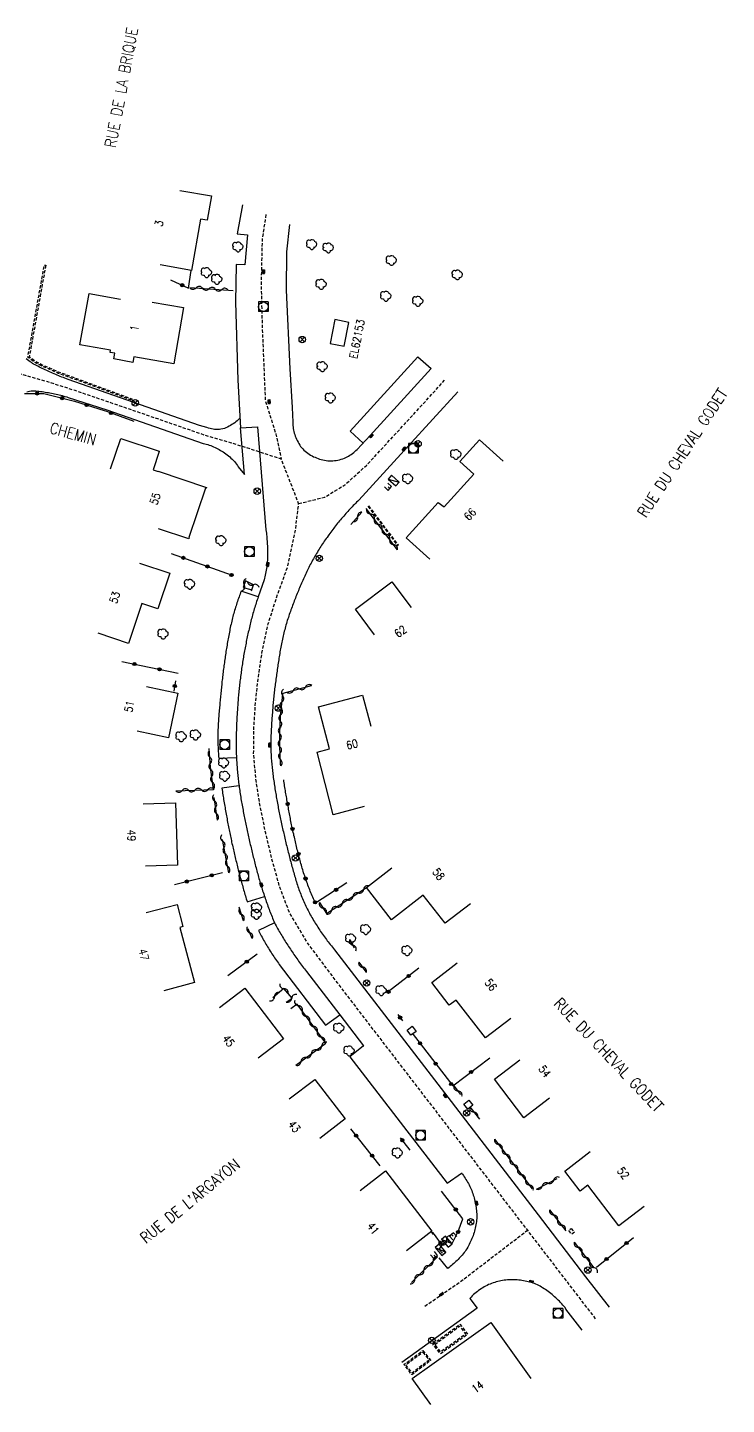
# Model space of a CAD drawing. Header units: millimetres. Extents: x 146015 to 146986, y 143000 to 144000.
# Drawn here: x 146594.1 to 146703.2, y 143766 to 143981.1 of the extents above; entities that cross this region are included whole.
import ezdxf
from ezdxf.enums import TextEntityAlignment as Align

# ---------------------------------------------------------------- set-up
doc = ezdxf.new("R2010")
doc.units = ezdxf.units.MM
doc.linetypes.add('DASHED', pattern=[0.75, 0.5, -0.25])
doc.layers.get('0').update_dxf_attribs({"linetype": 'CONTINUOUS'})
for name, color, linetype in [('W0001', 6, 'DASHED'), ('W0008', 7, 'CONTINUOUS'), ('W0100', 7, 'CONTINUOUS'), ('W0112', 1, 'DASHED'), ('W0300', 7, 'CONTINUOUS'), ('W0310', 3, 'CONTINUOUS'), ('W0322', 7, 'CONTINUOUS'), ('W0400', 7, 'CONTINUOUS'), ('W0420', 7, 'CONTINUOUS'), ('W0430', 7, 'CONTINUOUS'), ('W0469', 7, 'CONTINUOUS'), ('W0984', 7, 'CONTINUOUS'), ('W0989', 7, 'CONTINUOUS'), ('W0991', 7, 'CONTINUOUS')]:
    doc.layers.add(name, color=color, linetype=linetype)
doc.styles.get("Standard").update_dxf_attribs({"font": 'romans.shx', "width": 0.85})

# ---------------------------------------------------------------- blocks, each defined once
blk = doc.blocks.new('T300')
for p, q in [((-0.8, 0.51), (-0.86, 0.34)), ((-0.86, 0.34), (-0.86, 0.17)), ((-0.86, 0.17), (-0.74, 0.06)), ((-0.69, 0.63), (-0.8, 0.51)), ((-0.8, -0.06), (-0.74, 0.06)), ((-0.74, 0.06), (-0.69, 0.11)), ((-0.57, 0.69), (-0.69, 0.63)), ((-0.46, 0.69), (-0.57, 0.69)), ((-0.29, 0.63), (-0.46, 0.69)), ((-0.29, 0.63), (-0.17, 0.74)), ((-0.23, 0.57), (-0.29, 0.63)), ((-0.17, 0.74), (-0.06, 0.8)), ((-0.06, 0.8), (0.06, 0.8)), ((0.06, 0.8), (0.23, 0.74)), ((0.23, 0.74), (0.34, 0.63)), ((0.34, 0.63), (0.4, 0.51)), ((0.46, 0.46), (0.34, 0.46)), ((0.4, 0.51), (0.4, 0.46)), ((0.57, 0.4), (0.46, 0.46)), ((0.57, 0.4), (0.69, 0.29)), ((0.69, 0.29), (0.74, 0.17)), ((0.74, 0.06), (0.69, -0.17)), ((0.74, 0.17), (0.74, 0.06)), ((-0.8, -0.17), (-0.8, -0.06)), ((-0.8, -0.23), (-0.8, -0.17)), ((-0.74, -0.34), (-0.8, -0.23)), ((-0.69, -0.4), (-0.74, -0.34)), ((-0.51, -0.46), (-0.69, -0.4)), ((-0.4, -0.46), (-0.51, -0.46)), ((-0.4, -0.46), (-0.34, -0.46)), ((-0.34, -0.46), (-0.34, -0.4)), ((-0.34, -0.51), (-0.34, -0.46)), ((-0.29, -0.63), (-0.34, -0.51)), ((-0.17, -0.74), (-0.29, -0.63)), ((-0.06, -0.8), (-0.17, -0.74)), ((0.06, -0.8), (-0.06, -0.8)), ((0.17, -0.74), (0.06, -0.8)), ((0.23, -0.69), (0.17, -0.74)), ((0.29, -0.46), (0.23, -0.46)), ((0.29, -0.63), (0.23, -0.69)), ((0.46, -0.4), (0.29, -0.46)), ((0.34, -0.51), (0.29, -0.63)), ((0.34, -0.51), (0.34, -0.46)), ((0.57, -0.34), (0.46, -0.4)), ((0.63, -0.29), (0.57, -0.34)), ((0.69, -0.17), (0.63, -0.29))]:
    blk.add_line(p, q)
blk = doc.blocks.new('T400')
for p, q in [((-0.15, 0.3), (0.15, 0.3)), ((-0.15, -0.25), (-0.15, 0.3)), ((-0.15, 0.15), (0.15, 0.15)), ((-0.15, 0), (0.15, 0)), ((0.15, 0.3), (0.15, -0.25)), ((-0.15, -0.15), (0.15, -0.15)), ((-0.15, -0.25), (-0.15, -0.3)), ((-0.15, -0.3), (0.15, -0.3)), ((0.15, -0.3), (0.15, -0.25))]:
    blk.add_line(p, q)
blk = doc.blocks.new('T420')
for p, q in [((0.75, 0.75), (-0.75, 0.75)), ((-0.75, 0.75), (-0.75, -0.75)), ((0.75, 0.75), (0.75, -0.75)), ((0.75, -0.75), (-0.75, -0.75))]:
    blk.add_line(p, q)
blk.add_ellipse((0, 0), major_axis=(-0.53, 0.53), ratio=1, start_param=3.926991, end_param=10.210176)
blk = doc.blocks.new('T430')
at = {"flags": 128}
for points in [[(0.8, 0.8), (-0.8, 0.8)], [(-0.8, 0.8), (-0.8, 0)], [(0.8, 0.8), (-0.8, 0)], [(-0.8, 0), (0.8, 0)], [(-0.4, 2.1), (0.4, 2.1)], [(-0.4, 2.1), (-0.4, 1.3)], [(-0.4, 1.7), (0, 1.7)], [(-0.4, 1.3), (0.4, 1.3)], [(0.8, 0), (0.8, 0.8)]]:
    blk.add_lwpolyline(points, dxfattribs=at)
blk = doc.blocks.new('t112o')
at = {"color": 0, "linetype": 'Continuous'}
for p, q in [((-0.5, 0.5), (0.5, 0.5)), ((-0.5, -0.5), (-0.5, 0.5)), ((0.5, 0.5), (0.5, -0.5)), ((0.5, -0.5), (-0.5, -0.5))]:
    blk.add_line(p, q, dxfattribs=at)
blk = doc.blocks.new('t322o')
at = {"color": 0, "linetype": 'Continuous'}
for radius in [0.25, 0.15]:
    blk.add_circle((0, 0), radius, dxfattribs=at)
blk = doc.blocks.new('t310o')
at = {"color": 0, "linetype": 'Continuous'}
for centre, start, end in [((-0.5, 0.38), 216.8699, 323.1304), ((0.5, -0.37), 36.8699, 143.1303)]:
    blk.add_arc(centre, 0.625, start, end, dxfattribs=at)
blk = doc.blocks.new('T469')
at = {"color": 0, "linetype": 'Continuous', "flags": 128}
for points in [[(-0.35, 0.35), (0.35, -0.35)], [(-0.35, -0.35), (0.35, 0.35)]]:
    blk.add_lwpolyline(points, dxfattribs=at)
at = {"color": 0, "linetype": 'Continuous'}
blk.add_circle((0, 0), 0.5, dxfattribs=at)

msp = doc.modelspace()

# ---------------------------------------------------------------- linework, layer by layer
at = {"layer": 'W0001', "flags": 128}
for points in [[(146631.34, 143951.84), (146630.75, 143947.9), (146630.59, 143940.97), (146630.78, 143933.8), (146631.25, 143922.8), (146632.9, 143917.57), (146633.75, 143913.67)], [(146682.82, 143779.39), (146664.63, 143803.08), (146647.53, 143825.34), (146642.52, 143831.87), (146637.83, 143838.11), (146635.01, 143842.86), (146633.52, 143846.79), (146632.37, 143850.83), (146631.32, 143855.22), (146630.49, 143859.21), (146629.81, 143863.43), (146629.43, 143867.62), (146629.48, 143871.93), (146629.73, 143875.67), (146630.17, 143879.62), (146630.73, 143883.37), (146631.71, 143887.93), (146632.99, 143891.96), (146634.72, 143896.8), (146635.93, 143902.3), (146636.46, 143906.7), (146633.75, 143913.67), (146625.83, 143916.22), (146624.35, 143916.64), (146622.07, 143917.29), (146609.41, 143921.67), (146601.57, 143924.35), (146597.28, 143925.72), (146592.68, 143927.03), (146589.47, 143927.79)], [(146636.46, 143906.7), (146640.53, 143907.72), (146643.69, 143909.65), (146647.09, 143912.73), (146653.06, 143919.2), (146659.25, 143925.97)], [(146656.16, 143781.37), (146661.67, 143785.16), (146672.19, 143793.23)]]:
    msp.add_lwpolyline(points, dxfattribs=at)
at = {"layer": 'W0008', "flags": 128}
for points in [[(146627.67, 143953.37), (146626.84, 143948.86), (146628.45, 143948.67), (146628.06, 143944), (146626.7, 143944.07), (146626.62, 143938.15), (146626.98, 143926.01), (146627.36, 143918.56), (146630.01, 143918.69), (146631.36, 143902.6), (146631.39, 143902.35), (146631.42, 143902.1), (146631.44, 143901.85), (146631.47, 143901.6), (146631.49, 143901.36), (146631.51, 143901.11), (146631.53, 143900.86), (146631.54, 143900.61), (146631.56, 143900.36), (146631.57, 143900.11), (146631.58, 143899.86), (146631.58, 143899.61), (146631.59, 143899.36), (146631.59, 143899.11), (146631.59, 143898.86), (146631.59, 143898.61), (146631.59, 143898.36), (146631.58, 143898.1), (146631.57, 143897.85), (146631.55, 143897.59), (146631.53, 143897.33), (146631.5, 143897.07), (146631.47, 143896.82), (146631.44, 143896.56), (146631.4, 143896.31), (146631.35, 143896.05), (146631.3, 143895.8), (146631.25, 143895.55), (146631.19, 143895.29), (146631.12, 143895.05), (146631.05, 143894.8), (146630.14, 143892.15), (146630.06, 143891.91), (146629.98, 143891.68), (146629.9, 143891.44), (146629.82, 143891.21), (146629.75, 143890.97), (146629.67, 143890.74), (146629.6, 143890.5), (146629.53, 143890.26), (146629.46, 143890.02), (146629.39, 143889.79), (146629.32, 143889.55), (146629.26, 143889.31), (146629.19, 143889.07), (146629.13, 143888.83), (146629.07, 143888.59), (146629.01, 143888.35), (146628.95, 143888.1), (146628.89, 143887.86), (146628.83, 143887.61), (146628.77, 143887.37), (146628.71, 143887.12), (146628.66, 143886.88), (146628.6, 143886.64), (146628.55, 143886.39), (146628.49, 143886.15), (146628.44, 143885.9), (146628.39, 143885.66), (146628.34, 143885.41), (146628.29, 143885.16), (146628.24, 143884.92), (146628.19, 143884.67), (146628.14, 143884.43), (146628.09, 143884.18), (146628.05, 143883.93), (146628, 143883.69), (146627.96, 143883.44), (146627.91, 143883.19), (146627.87, 143882.94), (146627.83, 143882.7), (146627.79, 143882.45), (146627.75, 143882.2), (146627.71, 143881.95), (146627.67, 143881.7), (146627.63, 143881.45), (146627.6, 143881.21), (146627.56, 143880.96), (146627.52, 143880.71), (146627.49, 143880.46), (146627.46, 143880.21), (146627.42, 143879.96), (146627.39, 143879.71), (146627.36, 143879.46), (146627.33, 143879.21), (146627.3, 143878.96), (146627.27, 143878.71), (146627.24, 143878.46), (146627.22, 143878.21), (146627.19, 143877.96), (146627.16, 143877.71), (146627.14, 143877.46), (146627.11, 143877.21), (146627.09, 143876.96), (146627.07, 143876.71), (146627.04, 143876.46), (146627.02, 143876.21), (146627, 143875.96), (146626.98, 143875.71), (146626.96, 143875.45), (146626.94, 143875.2), (146626.92, 143874.95), (146626.91, 143874.7), (146626.89, 143874.46), (146626.87, 143874.21), (146626.86, 143873.97), (146626.84, 143873.72), (146626.83, 143873.47), (146626.81, 143873.23), (146626.8, 143872.98), (146626.79, 143872.74), (146626.77, 143872.49), (146626.76, 143872.25), (146626.75, 143872), (146626.74, 143871.76), (146626.73, 143871.51), (146626.73, 143871.27), (146626.72, 143871.02), (146626.71, 143870.78), (146626.71, 143870.53), (146626.7, 143870.28), (146626.7, 143870.04), (146626.7, 143869.79), (146626.69, 143869.55), (146626.69, 143869.3), (146626.69, 143869.06), (146626.7, 143868.81), (146626.7, 143868.56), (146626.7, 143868.32), (146626.71, 143868.07), (146626.71, 143867.83), (146626.72, 143867.58), (146626.73, 143867.33), (146626.74, 143867.08), (146626.76, 143866.84), (146626.77, 143866.59), (146626.79, 143866.34), (146626.8, 143866.1), (146626.82, 143865.85), (146626.84, 143865.6), (146626.86, 143865.36), (146626.88, 143865.11), (146626.91, 143864.86), (146626.93, 143864.62), (146626.96, 143864.37), (146626.98, 143864.12), (146627.01, 143863.88), (146627.04, 143863.63), (146627.06, 143863.39), (146627.09, 143863.14), (146627.12, 143862.9), (146627.15, 143862.65), (146627.18, 143862.39), (146627.22, 143862.14), (146627.25, 143861.88), (146627.29, 143861.63), (146627.33, 143861.37), (146627.37, 143861.12), (146627.41, 143860.87), (146627.45, 143860.61), (146627.5, 143860.36), (146627.54, 143860.1), (146627.59, 143859.85), (146627.63, 143859.6), (146627.68, 143859.34), (146627.73, 143859.09), (146627.77, 143858.84), (146627.82, 143858.6), (146627.87, 143858.35), (146627.92, 143858.11), (146627.96, 143857.86), (146628.01, 143857.62), (146628.06, 143857.37), (146628.11, 143857.13), (146628.16, 143856.88), (146628.21, 143856.64), (146628.26, 143856.39), (146628.32, 143856.15), (146628.37, 143855.9), (146628.42, 143855.66), (146628.47, 143855.41), (146628.53, 143855.17), (146628.58, 143854.92), (146628.63, 143854.68), (146628.69, 143854.44), (146628.74, 143854.19), (146628.8, 143853.95), (146628.85, 143853.7), (146628.91, 143853.46), (146628.97, 143853.22), (146629.02, 143852.97), (146629.08, 143852.73), (146629.14, 143852.49), (146629.2, 143852.24), (146629.26, 143852), (146629.32, 143851.76), (146629.37, 143851.51), (146629.44, 143851.27), (146629.5, 143851.03), (146629.56, 143850.79), (146629.62, 143850.55), (146629.68, 143850.31), (146629.74, 143850.07), (146629.8, 143849.83), (146629.87, 143849.58), (146629.93, 143849.34), (146630, 143849.1), (146630.06, 143848.86), (146630.13, 143848.62), (146630.19, 143848.38), (146630.26, 143848.15), (146630.33, 143847.91), (146630.4, 143847.67), (146630.47, 143847.43), (146630.54, 143847.19), (146630.62, 143846.95), (146630.69, 143846.72), (146630.77, 143846.48), (146630.84, 143846.24), (146630.92, 143846), (146631, 143845.76), (146631.08, 143845.52), (146631.16, 143845.28), (146631.24, 143845.04), (146631.33, 143844.8), (146631.41, 143844.56), (146631.49, 143844.32), (146631.58, 143844.08), (146631.67, 143843.84), (146631.75, 143843.6), (146631.84, 143843.36), (146631.93, 143843.13), (146632.02, 143842.89), (146632.12, 143842.65), (146632.21, 143842.42), (146632.31, 143842.18), (146632.4, 143841.95), (146632.5, 143841.71), (146632.6, 143841.48), (146632.71, 143841.25), (146632.81, 143841.01), (146632.93, 143840.78), (146633.05, 143840.55), (146633.17, 143840.33), (146633.3, 143840.1), (146633.43, 143839.88), (146633.56, 143839.67), (146633.68, 143839.45), (146633.81, 143839.23), (146633.95, 143839.02), (146634.08, 143838.81), (146634.21, 143838.59), (146634.35, 143838.38), (146634.48, 143838.17), (146634.62, 143837.96), (146634.75, 143837.75), (146634.89, 143837.54), (146635.03, 143837.33), (146635.17, 143837.12), (146635.31, 143836.91), (146635.45, 143836.7), (146635.59, 143836.49), (146635.73, 143836.28), (146635.88, 143836.08), (146636.02, 143835.87), (146636.17, 143835.66), (146636.31, 143835.46), (146636.46, 143835.25), (146636.61, 143835.05), (146636.75, 143834.84), (146636.9, 143834.64), (146637.05, 143834.43), (146637.2, 143834.23), (146637.36, 143834.03), (146637.51, 143833.83), (146637.66, 143833.63), (146642.88, 143826.88), (146646.6, 143822.01), (146646.61, 143822.01), (146646.6, 143822.01)], [(146635.01, 143950.31), (146634.55, 143946.05), (146634.5, 143940.03), (146635.09, 143927.74), (146635.42, 143921.71), (146635.55, 143919.41), (146635.55, 143919.16), (146635.57, 143918.92), (146635.59, 143918.67), (146635.62, 143918.43), (146635.66, 143918.19), (146635.71, 143917.95), (146635.78, 143917.71), (146635.85, 143917.48), (146635.93, 143917.24), (146636.02, 143917.01), (146636.13, 143916.77), (146636.24, 143916.54), (146636.36, 143916.3), (146636.49, 143916.08), (146636.62, 143915.86), (146636.77, 143915.65), (146636.93, 143915.44), (146637.1, 143915.25), (146637.29, 143915.06), (146637.48, 143914.89), (146637.69, 143914.72), (146637.9, 143914.57), (146638.11, 143914.42), (146638.33, 143914.29), (146638.56, 143914.16), (146638.78, 143914.04), (146639.01, 143913.94), (146639.25, 143913.84), (146639.49, 143913.75), (146639.73, 143913.67), (146639.98, 143913.6), (146640.23, 143913.54), (146640.48, 143913.49), (146640.74, 143913.45), (146641.01, 143913.41), (146641.28, 143913.4), (146641.54, 143913.39), (146641.8, 143913.41), (146642.06, 143913.43), (146642.32, 143913.46), (146642.58, 143913.51), (146642.83, 143913.57), (146643.09, 143913.64), (146643.34, 143913.72), (146643.59, 143913.82), (146643.82, 143913.91), (146644.04, 143914.01), (146644.25, 143914.12), (146644.46, 143914.25), (146644.67, 143914.38), (146644.86, 143914.52), (146645.05, 143914.67), (146645.23, 143914.83), (146645.41, 143915), (146645.58, 143915.18), (146647.64, 143917.34), (146657.17, 143927.79)], [(146627.24, 143920.01), (146627.06, 143919.83), (146626.87, 143919.66), (146626.67, 143919.49), (146626.47, 143919.34), (146626.26, 143919.19), (146626.05, 143919.05), (146625.83, 143918.92), (146625.59, 143918.79), (146625.35, 143918.66), (146625.11, 143918.54), (146624.86, 143918.44), (146624.6, 143918.37), (146624.33, 143918.32), (146624.08, 143918.3), (146623.83, 143918.29), (146623.58, 143918.29), (146623.34, 143918.3), (146623.1, 143918.33), (146622.85, 143918.38), (146622.62, 143918.43), (146622.38, 143918.5), (146622.14, 143918.58), (146620.96, 143918.93), (146600.47, 143926.11), (146600.23, 143926.2), (146599.98, 143926.29), (146599.74, 143926.38), (146599.5, 143926.47), (146599.25, 143926.57), (146599.01, 143926.66), (146598.77, 143926.76), (146598.53, 143926.86), (146598.29, 143926.96), (146598.05, 143927.07), (146597.82, 143927.17), (146597.58, 143927.27), (146597.35, 143927.38), (146597.12, 143927.48), (146596.89, 143927.59), (146596.67, 143927.7), (146596.44, 143927.81), (146596.21, 143927.92), (146595.98, 143928.03), (146595.76, 143928.15), (146595.53, 143928.26), (146595.31, 143928.38), (146595.09, 143928.51), (146594.91, 143928.61), (146594.73, 143928.73), (146594.54, 143928.87), (146594.34, 143929.01), (146594.14, 143929.15), (146593.94, 143929.3)], [(146646.54, 143916.15), (146644.48, 143918.04), (146655.07, 143929.64), (146657.17, 143927.79)], [(146594, 143924.18), (146594.23, 143924.24), (146594.45, 143924.28), (146594.68, 143924.3), (146594.93, 143924.31), (146595.18, 143924.31), (146595.43, 143924.3), (146595.68, 143924.28), (146595.92, 143924.26), (146596.17, 143924.23), (146596.42, 143924.2), (146596.66, 143924.16), (146596.91, 143924.12), (146597.15, 143924.08), (146597.4, 143924.04), (146597.64, 143923.99), (146597.88, 143923.95), (146598.12, 143923.91), (146598.36, 143923.86), (146598.6, 143923.81), (146598.84, 143923.75), (146599.08, 143923.7), (146599.32, 143923.64), (146599.56, 143923.58), (146599.79, 143923.51), (146600.03, 143923.45), (146600.26, 143923.38), (146600.5, 143923.3), (146606.49, 143921.37), (146621.57, 143916.11), (146621.81, 143916.05), (146622.04, 143915.99), (146622.28, 143915.92), (146622.51, 143915.84), (146622.74, 143915.76), (146622.96, 143915.67), (146623.19, 143915.57), (146623.41, 143915.48), (146623.63, 143915.37), (146623.84, 143915.26), (146624.06, 143915.15), (146624.27, 143915.02), (146624.48, 143914.9), (146624.69, 143914.77), (146624.89, 143914.63), (146625.1, 143914.48), (146625.31, 143914.32), (146625.51, 143914.16), (146625.7, 143914), (146625.89, 143913.83), (146626.07, 143913.65), (146626.24, 143913.47), (146626.42, 143913.28), (146626.58, 143913.08), (146626.74, 143912.88), (146626.89, 143912.68), (146627.04, 143912.47), (146628.01, 143911.25), (146627.37, 143918.56)], [(146661.33, 143924.15), (146653.5, 143915.61), (146645.86, 143907.27), (146645.69, 143907.1), (146645.51, 143906.93), (146645.34, 143906.75), (146645.16, 143906.58), (146644.99, 143906.4), (146644.82, 143906.22), (146644.65, 143906.05), (146644.48, 143905.87), (146644.31, 143905.69), (146644.15, 143905.5), (146643.98, 143905.32), (146643.82, 143905.14), (146643.65, 143904.95), (146643.49, 143904.77), (146643.33, 143904.58), (146643.17, 143904.39), (146643.01, 143904.2), (146642.85, 143904.01), (146642.7, 143903.82), (146642.54, 143903.63), (146642.39, 143903.44), (146642.23, 143903.24), (146642.08, 143903.05), (146641.93, 143902.85), (146641.78, 143902.65), (146641.63, 143902.45), (146641.48, 143902.25), (146641.33, 143902.05), (146641.18, 143901.85), (146641.04, 143901.65), (146640.89, 143901.44), (146640.75, 143901.24), (146640.61, 143901.03), (146640.46, 143900.83), (146640.33, 143900.62), (146640.19, 143900.41), (146640.05, 143900.2), (146639.91, 143900), (146639.78, 143899.78), (146639.65, 143899.57), (146639.51, 143899.36), (146639.38, 143899.15), (146639.26, 143898.93), (146639.13, 143898.72), (146639, 143898.5), (146638.88, 143898.29), (146638.76, 143898.07), (146638.63, 143897.85), (146638.52, 143897.63), (146638.4, 143897.41), (146638.28, 143897.19), (146638.17, 143896.97), (146638.06, 143896.75), (146637.94, 143896.52), (146637.83, 143896.3), (146637.73, 143896.08), (146637.62, 143895.85), (146637.51, 143895.63), (146637.41, 143895.4), (146637.3, 143895.17), (146637.2, 143894.95), (146637.1, 143894.72), (146637, 143894.49), (146636.9, 143894.26), (146636.8, 143894.03), (146636.71, 143893.8), (146636.61, 143893.57), (146636.51, 143893.34), (146636.42, 143893.11), (146636.32, 143892.88), (146636.23, 143892.65), (146636.14, 143892.42), (146636.04, 143892.19), (146635.95, 143891.96), (146635.86, 143891.73), (146635.77, 143891.5), (146635.68, 143891.26), (146635.59, 143891.03), (146635.51, 143890.8), (146635.42, 143890.57), (146635.33, 143890.33), (146635.25, 143890.1), (146635.17, 143889.87), (146635.08, 143889.63), (146635, 143889.4), (146634.92, 143889.16), (146634.85, 143888.93), (146634.77, 143888.69), (146634.69, 143888.45), (146634.62, 143888.22), (146634.55, 143887.98), (146634.48, 143887.74), (146634.41, 143887.5), (146634.34, 143887.26), (146634.28, 143887.02), (146634.21, 143886.78), (146634.15, 143886.53), (146634.09, 143886.29), (146634.03, 143886.04), (146633.98, 143885.79), (146633.92, 143885.54), (146633.87, 143885.3), (146633.82, 143885.05), (146633.77, 143884.8), (146633.72, 143884.55), (146633.67, 143884.3), (146633.63, 143884.05), (146633.58, 143883.8), (146633.54, 143883.55), (146633.5, 143883.3), (146633.46, 143883.05), (146633.42, 143882.8), (146633.38, 143882.55), (146633.34, 143882.3), (146633.3, 143882.05), (146633.26, 143881.8), (146633.23, 143881.55), (146633.19, 143881.3), (146633.15, 143881.04), (146633.12, 143880.79), (146633.08, 143880.54), (146633.05, 143880.29), (146633.01, 143880.04), (146632.98, 143879.79), (146632.94, 143879.54), (146632.91, 143879.29), (146632.87, 143879.04), (146632.84, 143878.79), (146632.81, 143878.53), (146632.78, 143878.28), (146632.74, 143878.03), (146632.71, 143877.78), (146632.69, 143877.53), (146632.66, 143877.28), (146632.63, 143877.03), (146632.6, 143876.78), (146632.57, 143876.53), (146632.55, 143876.27), (146632.52, 143876.02), (146632.5, 143875.77), (146632.47, 143875.52), (146632.45, 143875.27), (146632.43, 143875.02), (146632.41, 143874.76), (146632.39, 143874.51), (146632.37, 143874.26), (146632.35, 143874.01), (146632.33, 143873.76), (146632.31, 143873.5), (146632.29, 143873.26), (146632.27, 143873.01), (146632.26, 143872.77), (146632.24, 143872.52), (146632.23, 143872.27), (146632.21, 143872.03), (146632.2, 143871.78), (146632.18, 143871.53), (146632.17, 143871.29), (146632.16, 143871.04), (146632.15, 143870.79), (146632.14, 143870.55), (146632.13, 143870.3), (146632.12, 143870.05), (146632.12, 143869.81), (146632.11, 143869.56), (146632.11, 143869.31), (146632.11, 143869.07), (146632.11, 143868.82), (146632.11, 143868.57), (146632.12, 143868.33), (146632.12, 143868.08), (146632.13, 143867.84), (146632.15, 143867.59), (146632.16, 143867.35), (146632.18, 143867.1), (146632.19, 143866.86), (146632.21, 143866.62), (146632.24, 143866.37), (146632.26, 143866.13), (146632.28, 143865.88), (146632.31, 143865.64), (146632.33, 143865.4), (146632.36, 143865.15), (146632.39, 143864.91), (146632.42, 143864.67), (146632.44, 143864.43), (146632.47, 143864.18), (146632.5, 143863.93), (146632.54, 143863.68), (146632.57, 143863.42), (146632.61, 143863.17), (146632.65, 143862.92), (146632.68, 143862.67), (146632.72, 143862.42), (146632.76, 143862.17), (146632.81, 143861.91), (146632.85, 143861.66), (146632.89, 143861.41), (146632.93, 143861.16), (146632.97, 143860.91), (146633.02, 143860.66), (146633.06, 143860.42), (146633.1, 143860.17), (146633.15, 143859.92), (146633.19, 143859.67), (146633.24, 143859.42), (146633.28, 143859.17), (146633.33, 143858.93), (146633.38, 143858.68), (146633.43, 143858.43), (146633.48, 143858.18), (146633.53, 143857.93), (146633.58, 143857.69), (146633.64, 143857.44), (146633.69, 143857.19), (146633.74, 143856.94), (146633.8, 143856.69), (146633.85, 143856.45), (146633.9, 143856.2), (146633.96, 143855.95), (146634.01, 143855.7), (146634.07, 143855.46), (146634.12, 143855.21), (146634.18, 143854.96), (146634.24, 143854.71), (146634.29, 143854.47), (146634.35, 143854.22), (146634.41, 143853.97), (146634.47, 143853.73), (146634.53, 143853.48), (146634.59, 143853.23), (146634.65, 143852.99), (146634.71, 143852.74), (146634.77, 143852.49), (146634.83, 143852.25), (146634.9, 143852), (146634.96, 143851.76), (146635.03, 143851.51), (146635.09, 143851.27), (146635.15, 143851.02), (146635.22, 143850.78), (146635.28, 143850.53), (146635.35, 143850.29), (146635.41, 143850.05), (146635.48, 143849.8), (146635.54, 143849.56), (146635.61, 143849.32), (146635.68, 143849.07), (146635.75, 143848.83), (146635.82, 143848.59), (146635.89, 143848.34), (146635.96, 143848.1), (146636.03, 143847.86), (146636.11, 143847.62), (146636.18, 143847.38), (146636.26, 143847.14), (146636.34, 143846.9), (146636.43, 143846.66), (146636.51, 143846.42), (146636.6, 143846.19), (146636.69, 143845.95), (146636.78, 143845.71), (146636.87, 143845.48), (146636.97, 143845.24), (146637.07, 143845.01), (146637.17, 143844.77), (146637.27, 143844.54), (146637.37, 143844.31), (146637.48, 143844.08), (146637.59, 143843.85), (146637.7, 143843.62), (146637.81, 143843.4), (146637.92, 143843.17), (146638.04, 143842.95), (146638.16, 143842.72), (146638.28, 143842.5), (146638.4, 143842.28), (146638.53, 143842.06), (146638.66, 143841.84), (146638.79, 143841.62), (146638.92, 143841.4), (146639.06, 143841.18), (146639.19, 143840.96), (146639.33, 143840.75), (146639.47, 143840.53), (146639.61, 143840.32), (146639.75, 143840.11), (146639.89, 143839.89), (146640.03, 143839.68), (146640.18, 143839.47), (146640.33, 143839.27), (146640.48, 143839.06), (146640.63, 143838.85), (146640.78, 143838.65), (146640.93, 143838.44), (146641.08, 143838.24), (146641.24, 143838.04), (146641.4, 143837.83), (146641.56, 143837.63), (146641.72, 143837.43), (146641.88, 143837.24), (146642.04, 143837.04), (146659.73, 143813.99), (146673.87, 143795.62), (146681.26, 143785.93), (146684.92, 143781.18)], [(146630.14, 143892.15), (146627.49, 143893.04), (146627.4, 143892.82), (146627.32, 143892.59), (146627.23, 143892.36), (146627.15, 143892.13), (146627.06, 143891.9), (146626.98, 143891.67), (146626.9, 143891.44), (146626.83, 143891.2), (146626.75, 143890.97), (146626.68, 143890.74), (146626.6, 143890.51), (146626.53, 143890.27), (146626.46, 143890.04), (146626.4, 143889.8), (146626.33, 143889.57), (146626.26, 143889.33), (146626.2, 143889.1), (146626.14, 143888.86), (146626.08, 143888.61), (146626.02, 143888.36), (146625.96, 143888.11), (146625.9, 143887.86), (146625.84, 143887.62), (146625.79, 143887.37), (146625.74, 143887.12), (146625.69, 143886.87), (146625.64, 143886.62), (146625.59, 143886.37), (146625.54, 143886.11), (146625.49, 143885.86), (146625.45, 143885.61), (146625.4, 143885.36), (146625.36, 143885.11), (146625.32, 143884.86), (146625.28, 143884.61), (146625.23, 143884.35), (146625.19, 143884.1), (146625.15, 143883.85), (146625.11, 143883.6), (146625.08, 143883.35), (146625.04, 143883.09), (146625, 143882.85), (146624.96, 143882.6), (146624.93, 143882.36), (146624.89, 143882.11), (146624.86, 143881.86), (146624.82, 143881.62), (146624.79, 143881.37), (146624.76, 143881.12), (146624.73, 143880.88), (146624.69, 143880.63), (146624.66, 143880.38), (146624.63, 143880.14), (146624.6, 143879.89), (146624.57, 143879.64), (146624.55, 143879.4), (146624.52, 143879.15), (146624.49, 143878.9), (146624.46, 143878.66), (146624.44, 143878.41), (146624.41, 143878.16), (146624.39, 143877.91), (146624.36, 143877.67), (146624.34, 143877.42), (146624.31, 143877.17), (146624.29, 143876.92), (146624.26, 143876.68), (146624.24, 143876.43), (146624.22, 143876.18), (146624.19, 143875.93), (146624.17, 143875.69), (146624.15, 143875.44), (146624.13, 143875.19), (146624.1, 143874.94), (146624.08, 143874.69), (146624.06, 143874.44), (146624.04, 143874.19), (146624.02, 143873.94), (146624, 143873.69), (146623.98, 143873.44), (146623.96, 143873.19), (146623.94, 143872.94), (146623.93, 143872.69), (146623.91, 143872.44), (146623.9, 143872.19), (146623.88, 143871.94), (146623.87, 143871.69), (146623.86, 143871.44), (146623.85, 143871.19), (146623.84, 143870.94), (146623.84, 143870.69), (146623.84, 143870.44), (146623.83, 143870.19), (146623.83, 143869.95), (146623.84, 143869.7), (146623.84, 143869.45), (146623.85, 143869.2), (146623.86, 143868.95), (146623.87, 143868.71), (146623.88, 143868.46), (146623.89, 143868.21), (146623.91, 143867.96), (146623.93, 143867.72), (146623.95, 143867.47), (146623.97, 143867.22), (146623.99, 143866.97), (146626.71, 143867.08)], [(146627.14, 143862.63), (146624.48, 143862.24), (146624.51, 143861.99), (146624.55, 143861.73), (146624.59, 143861.48), (146624.63, 143861.23), (146624.67, 143860.98), (146624.71, 143860.73), (146624.75, 143860.48), (146624.79, 143860.23), (146624.83, 143859.97), (146624.88, 143859.72), (146624.92, 143859.47), (146624.96, 143859.22), (146625.01, 143858.97), (146625.05, 143858.72), (146625.09, 143858.47), (146625.14, 143858.22), (146625.18, 143857.97), (146625.23, 143857.72), (146625.28, 143857.47), (146625.32, 143857.22), (146625.37, 143856.97), (146625.42, 143856.72), (146625.46, 143856.47), (146625.51, 143856.23), (146625.56, 143855.99), (146625.6, 143855.75), (146625.65, 143855.51), (146625.7, 143855.27), (146625.75, 143855.03), (146625.8, 143854.79), (146625.85, 143854.55), (146625.9, 143854.32), (146625.95, 143854.08), (146626, 143853.84), (146626.05, 143853.6), (146626.11, 143853.36), (146626.16, 143853.12), (146626.21, 143852.89), (146626.27, 143852.65), (146626.32, 143852.41), (146626.38, 143852.17), (146626.43, 143851.93), (146626.49, 143851.68), (146626.55, 143851.44), (146626.61, 143851.2), (146626.67, 143850.95), (146626.73, 143850.71), (146626.79, 143850.47), (146626.85, 143850.23), (146626.91, 143849.98), (146626.97, 143849.74), (146627.03, 143849.5), (146627.09, 143849.26), (146627.15, 143849.02), (146627.22, 143848.77), (146627.28, 143848.53), (146627.34, 143848.29), (146627.41, 143848.05), (146627.47, 143847.81), (146627.54, 143847.57), (146627.6, 143847.33), (146627.67, 143847.09), (146627.73, 143846.86), (146627.8, 143846.62), (146627.87, 143846.38), (146627.94, 143846.14), (146628, 143845.91), (146628.07, 143845.67), (146628.14, 143845.43), (146628.21, 143845.2), (146628.28, 143844.96), (146628.35, 143844.72), (146628.43, 143844.49), (146631.12, 143845.33)], [(146632.71, 143841.25), (146630.17, 143840.05), (146630.28, 143839.83), (146630.4, 143839.62), (146630.51, 143839.4), (146630.63, 143839.18), (146630.75, 143838.97), (146630.87, 143838.75), (146630.99, 143838.54), (146631.11, 143838.32), (146631.24, 143838.11), (146631.36, 143837.9), (146631.49, 143837.68), (146631.62, 143837.47), (146631.75, 143837.26), (146631.88, 143837.05), (146632.01, 143836.83), (146632.15, 143836.62), (146632.29, 143836.41), (146632.43, 143836.19), (146632.57, 143835.98), (146632.71, 143835.77), (146632.86, 143835.57), (146633, 143835.36), (146633.15, 143835.15), (146633.29, 143834.95), (146633.44, 143834.74), (146640.63, 143825.24), (146642.88, 143826.88)], [(146646.6, 143822.01), (146644.43, 143820.28), (146659.66, 143800.59), (146661.87, 143802.16)], [(146661.87, 143802.17), (146661.87, 143802.17), (146661.87, 143802.17), (146661.87, 143802.16), (146661.87, 143802.16), (146662.02, 143801.97), (146662.17, 143801.77), (146662.31, 143801.56), (146662.45, 143801.36), (146662.58, 143801.15), (146662.71, 143800.94), (146662.84, 143800.73), (146662.96, 143800.51), (146663.07, 143800.29), (146663.18, 143800.07), (146663.29, 143799.85), (146663.38, 143799.63), (146663.47, 143799.41), (146663.56, 143799.18), (146663.64, 143798.95), (146663.71, 143798.72), (146663.78, 143798.49), (146663.84, 143798.26), (146663.9, 143798.01), (146663.96, 143797.77), (146664.01, 143797.52), (146664.06, 143797.28), (146664.11, 143797.03), (146664.15, 143796.79), (146664.19, 143796.54), (146664.22, 143796.29), (146664.24, 143796.04), (146664.26, 143795.79), (146664.27, 143795.54), (146664.27, 143795.29), (146664.26, 143795.04), (146664.24, 143794.79), (146664.22, 143794.54), (146664.18, 143794.3), (146664.14, 143794.05), (146664.09, 143793.81), (146664.03, 143793.57), (146663.97, 143793.33), (146663.91, 143793.09), (146663.84, 143792.85), (146663.77, 143792.61), (146663.69, 143792.37), (146663.6, 143792.14), (146663.51, 143791.91), (146663.41, 143791.68), (146663.31, 143791.46), (146663.2, 143791.23), (146663.09, 143791.01), (146662.97, 143790.78), (146662.85, 143790.56), (146662.72, 143790.33), (146662.58, 143790.12), (146662.44, 143789.9), (146662.3, 143789.72), (146662.15, 143789.53), (146662, 143789.35), (146661.84, 143789.18), (146661.68, 143789.01), (146661.52, 143788.84), (146661.35, 143788.67), (146661.18, 143788.5), (146661.01, 143788.34), (146660.83, 143788.17), (146660.66, 143788.01), (146660.48, 143787.85), (146660.3, 143787.7), (146660.12, 143787.54), (146659.93, 143787.39), (146659.74, 143787.24), (146658.39, 143788.92)], [(146680.72, 143777.61), (146678.19, 143780.91), (146678.04, 143781.13), (146677.88, 143781.34), (146677.71, 143781.54), (146677.54, 143781.74), (146677.36, 143781.93), (146677.18, 143782.12), (146676.99, 143782.3), (146676.8, 143782.48), (146676.61, 143782.65), (146676.42, 143782.83), (146676.22, 143783), (146676.02, 143783.16), (146675.81, 143783.32), (146675.61, 143783.48), (146675.4, 143783.64), (146675.19, 143783.79), (146674.97, 143783.94), (146674.76, 143784.08), (146674.55, 143784.22), (146674.35, 143784.34), (146674.14, 143784.47), (146673.93, 143784.59), (146673.72, 143784.7), (146673.5, 143784.8), (146673.28, 143784.89), (146673.05, 143784.97), (146672.81, 143785.04), (146672.56, 143785.11), (146672.31, 143785.17), (146672.07, 143785.23), (146671.82, 143785.28), (146671.57, 143785.32), (146671.32, 143785.36), (146671.07, 143785.4), (146670.82, 143785.43), (146670.57, 143785.45), (146670.32, 143785.47), (146670.07, 143785.48), (146669.82, 143785.48), (146669.56, 143785.48), (146669.31, 143785.47), (146669.05, 143785.46), (146668.8, 143785.44), (146668.54, 143785.41), (146668.29, 143785.37), (146668.04, 143785.33), (146667.79, 143785.28), (146667.55, 143785.22), (146667.3, 143785.15), (146667.06, 143785.07), (146666.82, 143784.99), (146666.58, 143784.91), (146666.34, 143784.82), (146666.1, 143784.72), (146665.87, 143784.61), (146665.64, 143784.5), (146665.41, 143784.38), (146665.2, 143784.25), (146664.98, 143784.11), (146664.77, 143783.97), (146664.56, 143783.83), (146664.36, 143783.67), (146664.15, 143783.52), (146663.94, 143783.34), (146663.74, 143783.16), (146663.55, 143782.97), (146663.37, 143782.77), (146663.19, 143782.56), (146664.34, 143781.04), (146652.55, 143772.58)]]:
    msp.add_lwpolyline(points, dxfattribs=at)
at = {"layer": 'W0100', "flags": 128}
for points in [[(146617.91, 143955.63), (146622.84, 143954.76), (146622.17, 143950.99), (146621.16, 143951.16), (146619.74, 143943.11), (146614.82, 143943.98)], [(146613.57, 143938.19), (146618.5, 143937.34), (146616.98, 143928.54), (146610.72, 143929.65), (146610.56, 143928.76), (146607.59, 143929.3), (146607.76, 143930.18), (146607.01, 143930.32), (146607.06, 143930.68), (146602.31, 143931.51), (146603.74, 143939.54), (146608.66, 143938.66)], [(146607.11, 143912.16), (146608.71, 143916.9), (146614.67, 143914.88), (146614.69, 143914.87), (146613.74, 143911.98), (146614.53, 143911.71), (146614.55, 143911.78), (146622.05, 143909.24), (146622.01, 143909.09), (146621.91, 143909.11), (146619.29, 143901.41), (146619.38, 143901.36), (146619.33, 143901.21), (146614.58, 143902.77)], [(146656.92, 143898.01), (146653.22, 143901.38), (146658.26, 143906.9), (146659.19, 143906.2), (146663.82, 143911.3), (146661.63, 143913.31), (146664.68, 143916.69), (146668.39, 143913.35)], [(146611.59, 143897.42), (146616.34, 143895.85), (146614.5, 143890.29), (146611.96, 143891.13), (146609.89, 143884.88), (146605.15, 143886.46)], [(146648.32, 143886.23), (146645.33, 143890.24), (146651.02, 143894.48), (146654, 143890.47)], [(146612.69, 143878.13), (146617.59, 143877.12), (146616.16, 143870.14), (146611.26, 143871.15)], [(146646.7, 143859.38), (146641.86, 143858.12), (146639.33, 143867.87), (146641.29, 143868.39), (146639.55, 143874.96), (146646.45, 143876.79), (146647.73, 143871.95)], [(146612.21, 143859.83), (146617.21, 143860), (146617.53, 143850.22), (146612.53, 143850.06)], [(146663.28, 143844.22), (146659.32, 143841.17), (146655.92, 143845.57), (146650.93, 143841.72), (146647.03, 143846.75), (146650.99, 143849.81)], [(146612.64, 143842.85), (146617.48, 143844.11), (146618.38, 143840.64), (146617.91, 143840.5), (146620.22, 143831.91), (146615.39, 143830.61)], [(146669.56, 143826.31), (146665.61, 143823.25), (146661.03, 143829.17), (146659.97, 143828.38), (146657.23, 143831.92), (146661.18, 143834.99)], [(146624.08, 143827.99), (146628.05, 143831.03), (146634.09, 143823.11), (146630.12, 143820.08)], [(146675.6, 143813.83), (146671.63, 143810.78), (146667.01, 143816.79), (146670.97, 143819.83)], [(146634.99, 143813.74), (146638.96, 143816.78), (146643.71, 143810.61), (146639.75, 143807.56)], [(146690.41, 143796.93), (146686.44, 143793.89), (146681.59, 143800.25), (146680.39, 143799.34), (146677.99, 143802.47), (146681.97, 143805.51)], [(146646.05, 143799.44), (146650.01, 143802.49), (146657.27, 143793.06), (146653.31, 143790.01)], [(146657.09, 143766.01), (146654.19, 143770.08), (146666.44, 143778.81), (146672.72, 143770.04), (146672.72, 143770.04)]]:
    msp.add_lwpolyline(points, dxfattribs=at)
msp.add_lwpolyline([(146641.37, 143931.72), (146643.58, 143931.29), (146644.3, 143935.01), (146642.11, 143935.45)], close=True, dxfattribs=at)
at = {"layer": 'W0112', "flags": 128}
for points in [[(146596.97, 143943.93), (146594.41, 143929.67), (146595.37, 143928.95), (146596.42, 143928.4), (146598.91, 143927.3), (146610.52, 143923.04), (146610.45, 143922.84), (146598.83, 143927.1), (146596.33, 143928.21), (146595.26, 143928.77), (146594.18, 143929.57), (146596.76, 143943.97)], [(146647.28, 143906.29), (146651.9, 143900.15), (146652.03, 143900.24), (146647.4, 143906.38)], [(146657.13, 143792.95), (146657.5, 143792.47), (146657.65, 143792.58), (146657.27, 143793.06)], [(146679.02, 143793.51), (146679.5, 143792.92), (146679.11, 143792.6), (146678.63, 143793.2)], [(146657.4, 143775.43), (146661.64, 143778.55), (146662.84, 143776.96), (146658.6, 143773.9)], [(146657.71, 143775.38), (146661.59, 143778.25), (146662.53, 143777), (146658.64, 143774.21)], [(146655.85, 143774.43), (146657.08, 143772.9), (146654.15, 143770.65), (146652.9, 143772.26)], [(146655.82, 143774.17), (146656.81, 143772.93), (146654.19, 143770.92), (146653.17, 143772.22)]]:
    msp.add_lwpolyline(points, close=True, dxfattribs=at)
at = {"layer": 'W0310', "flags": 128}
for points in [[(146619.45, 143940.47), (146626.26, 143940)], [(146651.89, 143899.49), (146647.01, 143905.96)], [(146646.33, 143905.38), (146644.61, 143903.46)], [(146629.12, 143893.09), (146629.39, 143894.04), (146628.17, 143894.65), (146627.79, 143893.59), (146628.97, 143893.27)], [(146633.67, 143865.74), (146633.65, 143866), (146633.64, 143866.25), (146633.62, 143866.5), (146633.61, 143866.76), (146633.59, 143867.01), (146633.58, 143867.26), (146633.57, 143867.51), (146633.56, 143867.77), (146633.55, 143868.02), (146633.54, 143868.27), (146633.54, 143868.53), (146633.53, 143868.78), (146633.53, 143869.03), (146633.52, 143869.29), (146633.52, 143869.54), (146633.52, 143869.79), (146633.52, 143870.05), (146633.52, 143870.3), (146633.53, 143870.55), (146633.53, 143870.81), (146633.53, 143871.06), (146633.54, 143871.31), (146633.55, 143871.57), (146633.56, 143871.82), (146633.57, 143872.07), (146633.58, 143872.32), (146633.59, 143872.57), (146633.6, 143872.82), (146633.62, 143873.08), (146633.63, 143873.33), (146633.65, 143873.58), (146633.67, 143873.83), (146633.69, 143874.08), (146633.71, 143874.33), (146633.73, 143874.58), (146633.75, 143874.83), (146633.78, 143875.08), (146633.81, 143875.33), (146633.83, 143875.58), (146633.86, 143875.83), (146633.89, 143876.08), (146633.92, 143876.33), (146633.96, 143876.58), (146633.99, 143876.83), (146634.03, 143877.08), (146638.46, 143878.3)], [(146617.27, 143861.85), (146623.18, 143862.06), (146622.72, 143865.52), (146622.49, 143868.46)], [(146623.78, 143857.29), (146623.26, 143860.81)], [(146625.56, 143849.06), (146624.56, 143854.27)], [(146639.7, 143844.41), (146640.81, 143842.67), (146647.05, 143846.73)], [(146627.86, 143841.57), (146627.17, 143843.67)], [(146629.22, 143838.77), (146628.58, 143840.32)], [(146644.46, 143838.64), (146645.12, 143837.34)], [(146645.84, 143835.11), (146646.96, 143833.57)], [(146634.53, 143828.86), (146635.42, 143829.49), (146634.17, 143830.98), (146632.45, 143829.51)], [(146636.04, 143818.98), (146640.68, 143822.44), (146636.24, 143828.54), (146635.24, 143827.81)], [(146660.7, 143815.75), (146661.75, 143814.43)], [(146663.16, 143812.47), (146664.67, 143810.56)], [(146667.02, 143807.46), (146672.93, 143799.68)], [(146673.6, 143799.66), (146676.81, 143801.29)], [(146675.64, 143796.39), (146678.18, 143793.13)], [(146658.86, 143790.91), (146659.66, 143791.77), (146659.96, 143791.48)], [(146679.46, 143791.35), (146682.53, 143787.33)], [(146658.15, 143789.07), (146654.06, 143785.05)]]:
    msp.add_lwpolyline(points, dxfattribs=at)
at = {"layer": 'W0322', "flags": 128}
for points in [[(146616.45, 143941.64), (146619.25, 143940.38), (146619.66, 143943.1)], [(146593.64, 143923.92), (146596.68, 143923.92), (146601.45, 143922.71), (146606.12, 143921.27), (146606.44, 143921.13), (146610.74, 143919.57)], [(146616.57, 143898.91), (146626.06, 143895.53)], [(146608.87, 143882.06), (146617.65, 143880.22)], [(146617.25, 143879.03), (146616.98, 143877.41)], [(146643.97, 143847.5), (146639.09, 143844.29), (146638.98, 143844.52), (146638.88, 143844.76), (146638.78, 143844.99), (146638.67, 143845.23), (146638.57, 143845.46), (146638.48, 143845.7), (146638.38, 143845.93), (146638.28, 143846.17), (146638.19, 143846.4), (146638.09, 143846.64), (146638, 143846.88), (146637.91, 143847.12), (146637.82, 143847.36), (146637.73, 143847.6), (146637.65, 143847.84), (146637.56, 143848.08), (146637.48, 143848.32), (146637.4, 143848.56), (146637.32, 143848.8), (146637.24, 143849.04), (146637.17, 143849.28), (146637.09, 143849.52), (146637.02, 143849.76), (146636.95, 143850), (146636.89, 143850.24), (146636.82, 143850.48), (146636.75, 143850.72), (146636.69, 143850.96), (146636.62, 143851.2), (146636.56, 143851.45), (146636.5, 143851.69), (146636.44, 143851.93), (146636.38, 143852.17), (146636.31, 143852.42), (146636.25, 143852.66), (146636.19, 143852.9), (146636.13, 143853.15), (146636.07, 143853.39), (146636.01, 143853.63), (146635.96, 143853.87), (146635.9, 143854.12), (146635.84, 143854.36), (146635.79, 143854.61), (146635.73, 143854.85), (146635.68, 143855.09), (146635.62, 143855.34), (146635.57, 143855.58), (146635.52, 143855.83), (146635.47, 143856.07), (146635.41, 143856.32), (146635.36, 143856.56), (146635.31, 143856.81), (146635.26, 143857.05), (146635.21, 143857.3), (146635.17, 143857.54), (146635.12, 143857.78), (146635.07, 143858.02), (146635.03, 143858.26), (146634.98, 143858.5), (146634.94, 143858.74), (146634.89, 143858.99), (146634.85, 143859.23), (146634.8, 143859.47), (146634.76, 143859.71), (146634.71, 143859.95), (146634.67, 143860.19), (146634.63, 143860.44), (146634.59, 143860.68), (146634.55, 143860.92), (146634.5, 143861.16), (146634.46, 143861.4), (146634.42, 143861.65), (146634.38, 143861.89), (146634.34, 143862.13), (146634.3, 143862.37), (146634.27, 143862.62), (146634.23, 143862.86), (146634.19, 143863.1), (146634.15, 143863.35), (146634.12, 143863.59)], [(146617.06, 143847.2), (146624.56, 143849.07)], [(146629.96, 143836.36), (146625.41, 143832.95)], [(146655.22, 143834.14), (146650.45, 143830.45)], [(146651.95, 143826.93), (146652.65, 143825.95)], [(146654.2, 143824), (146660.51, 143815.75), (146666.3, 143820.16)], [(146649.17, 143803.3), (146644.58, 143809.05)], [(146653.88, 143805.71), (146652.34, 143807.65)], [(146660.44, 143791.17), (146661.38, 143793), (146662.08, 143795.01), (146658.78, 143799.33)], [(146658.9, 143789.63), (146658.41, 143790.23), (146658.85, 143790.9), (146657.68, 143792.53)], [(146682.96, 143787.47), (146688.71, 143792.08)]]:
    msp.add_lwpolyline(points, dxfattribs=at)

# ---------------------------------------------------------------- block references
at = {"layer": 'W0112'}
for p, rotation in [((146654.09, 143824.37), 216.2444521569826), ((146662.93, 143812.82), 218.7406468805246)]:
    msp.add_blockref('t112o', p, dxfattribs=dict(at, rotation=rotation))
at = {"layer": 'W0300'}
for p in [(146627.01, 143946.8), (146638.52, 143947.17), (146641.11, 143946.65), (146650.96, 143944.68), (146622.09, 143942.79), (146623.71, 143941.73), (146661.25, 143942.44), (146640, 143940.96), (146650.09, 143939.1), (146655.08, 143938.3), (146640.17, 143928.1), (146641.44, 143923.2), (146661.03, 143914.38), (146653.51, 143910.58), (146624.36, 143900.93), (146619.47, 143894.12), (146615.32, 143886.35), (146618.14, 143870.32), (146620.38, 143870.58), (146624.78, 143866.21), (146624.94, 143864.13), (146629.88, 143842.56), (146629.93, 143843.58), (146646.95, 143840.18), (146644.61, 143838.73), (146653.41, 143836.87), (146649.36, 143830.65), (146642.75, 143824.78), (146644.37, 143821.23), (146651.9, 143805.28)]:
    msp.add_blockref('T300', p, dxfattribs=at)
at = {"layer": 'W0310'}
for p, rotation in [((146620.45, 143940.4), 356.0319780200317), ((146622.45, 143940.26), 356.0319780200317), ((146624.44, 143940.12), 356.0319780200317), ((146645.66, 143904.64), 228.1854388146182), ((146647.68, 143905.08), 127.0521541111585), ((146648.88, 143903.48), 127.0521541111585), ((146650.09, 143901.88), 127.0521541111585), ((146651.29, 143900.29), 127.0521541111585), ((146627.95, 143894.05), 250.6879662039099), ((146629.38, 143894.05), 153.4122810403241), ((146633.97, 143876.72), 82.25718933488186), ((146635.6, 143877.51), 15.3639388239284), ((146637.53, 143878.04), 15.3639388239284), ((146633.75, 143874.73), 84.61308918321849), ((146633.6, 143872.74), 86.96998546081953), ((146633.53, 143870.74), 89.15761039451176), ((146633.53, 143868.74), 91.21994209024778), ((146622.6, 143867.12), 94.31762155060812), ((146633.61, 143866.74), 93.28193987006398), ((146622.77, 143865.13), 97.62123689738395), ((146623.03, 143863.15), 97.62123689738395), ((146618.27, 143861.89), 2.076640182194351), ((146620.27, 143861.96), 2.076640182194351), ((146622.27, 143862.03), 2.076640182194351), ((146623.34, 143860.26), 98.42415236311388), ((146623.63, 143858.28), 98.42415236311388), ((146624.62, 143853.97), 100.786593947618), ((146625, 143852.01), 100.786593947618), ((146625.37, 143850.04), 100.786593947618), ((146644.95, 143845.36), 33.03956214086366), ((146646.62, 143846.45), 33.03956214086366), ((146627.55, 143842.52), 108.2479923317157), ((146640.24, 143843.56), 302.565201465564), ((146641.59, 143843.18), 33.03956214086366), ((146643.27, 143844.27), 33.03956214086366), ((146628.84, 143839.69), 112.5003557438834), ((146644.91, 143837.75), 297.0003139749259), ((146646.43, 143834.3), 305.8975436987676), ((146632.67, 143829.7), 220.5545865548105), ((146634.19, 143830.95), 130.2807246966321), ((146635.35, 143829.44), 35.48576151193156), ((146636.44, 143828.28), 125.9724566112988), ((146637.61, 143826.66), 125.9724566112988), ((146638.79, 143825.04), 125.9724566112988), ((146639.96, 143823.42), 125.9724566112988), ((146640.05, 143821.97), 36.66971694062678), ((146636.84, 143819.58), 36.66971694062678), ((146638.45, 143820.78), 36.66971694062678), ((146661.32, 143814.96), 308.4615133502518), ((146663.78, 143811.68), 308.3818402556927), ((146667.63, 143806.66), 307.206250044187), ((146668.84, 143805.07), 307.206250044187), ((146670.05, 143803.47), 307.206250044187), ((146671.26, 143801.88), 307.206250044187), ((146672.47, 143800.29), 307.206250044187), ((146674.49, 143800.11), 27.02342183480926), ((146676.27, 143801.02), 27.02342183480926), ((146676.26, 143795.6), 307.9775855264537), ((146677.49, 143794.02), 307.9775855264537), ((146659.54, 143791.64), 46.68864433157168), ((146680.07, 143790.56), 307.3555171549706), ((146681.28, 143788.97), 307.3555171549706), ((146656.01, 143786.97), 224.4503995580074), ((146657.44, 143788.37), 224.4503995580074), ((146682.5, 143787.38), 307.3555171549706), ((146654.58, 143785.57), 224.4503995580074)]:
    msp.add_blockref('t310o', p, dxfattribs=dict(at, rotation=rotation))
at = {"layer": 'W0322'}
for p, rotation in [((146618.28, 143940.82), 335.8997715475969), ((146595.64, 143923.92), 0.005119673038567999), ((146599.55, 143923.19), 345.7629431683058), ((146603.4, 143922.11), 342.8985380494943), ((146607.2, 143920.86), 340.0174377615129), ((146618.46, 143898.24), 340.39690205494), ((146622.23, 143896.9), 340.39690205494), ((146625.99, 143895.55), 340.39690205494), ((146610.83, 143881.65), 348.1373469072997), ((146614.74, 143880.83), 348.1373469072997), ((146634.74, 143859.81), 100.1578097651914), ((146635.5, 143855.89), 101.9814815737358), ((146636.42, 143851.99), 104.1823541344358), ((146619, 143847.68), 14.03875347957022), ((146622.88, 143848.65), 14.03875347957022), ((146637.54, 143848.15), 109.0754215417417), ((146642.3, 143846.4), 213.278634707464), ((146639.02, 143844.44), 114.4954165819882), ((146628.36, 143835.16), 216.8483572828591), ((146653.63, 143832.92), 217.7536937332247), ((146650.47, 143830.47), 217.7536937332247), ((146655.41, 143822.41), 307.4356198797442), ((146657.84, 143819.24), 307.4356198797442), ((146663.38, 143817.94), 37.32128589487557), ((146660.27, 143816.06), 307.4356198797442), ((146645.43, 143807.99), 128.5460336898281), ((146652.64, 143807.28), 128.332476041011), ((146647.92, 143804.86), 128.5460336898281), ((146660.98, 143796.45), 127.3649042963923), ((146658.6, 143791.25), 125.6288233503521), ((146661.35, 143792.95), 62.64562023950959), ((146687.64, 143791.22), 38.67493112834613), ((146684.52, 143788.72), 38.67493112834613)]:
    msp.add_blockref('t322o', p, dxfattribs=dict(at, rotation=rotation))
for p in [(146617.12, 143878.22), (146652.3, 143826.44)]:
    msp.add_blockref('t322o', p, dxfattribs=at)
at = {"layer": 'W0400'}
for p, rotation in [((146630.97, 143942.93), 0.4827952837378652), ((146631.85, 143922.65), 4.762787011884404), ((146647.78, 143917.31), 317.6398908229398), ((146652.93, 143915.24), 137.5119937530087), ((146631.62, 143897.22), 354.2167990875426), ((146631.94, 143868.97), 180.2501710339841), ((146630.62, 143847.19), 18.4424123170965), ((146659.36, 143814.22), 217.4982674227015), ((146664.21, 143797.47), 11.80320909425474), ((146672.81, 143785.19), 75.42127628170313), ((146658.76, 143783.22), 120.878002918793)]:
    msp.add_blockref('T400', p, dxfattribs=dict(at, rotation=rotation))
at = {"layer": 'W0420'}
for p in [(146630.95, 143937.45), (146654.34, 143915.35), (146628.76, 143899.22), (146624.9, 143869.07), (146627.9, 143848.56), (146655.48, 143808.05), (146676.93, 143780.23)]:
    msp.add_blockref('T420', p, dxfattribs=at)
at = {"layer": 'W0430'}
for p, rotation in [((146651.56, 143910.59), 137.5119937506603), ((146659.3, 143791.17), 310.2974336160365), ((146658.91, 143790.42), 129.2891047454091)]:
    msp.add_blockref('T430', p, dxfattribs=dict(at, rotation=rotation))
at = {"layer": 'W0469'}
for p in [(146637.02, 143932.33), (146610.95, 143922.45), (146655.1, 143916.05), (146629.99, 143908.65), (146639.69, 143898.16), (146633.29, 143874.77), (146635.96, 143851.36), (146647.08, 143831.84), (146662.68, 143811.53), (146663.31, 143794.53), (146681.6, 143787), (146657.25, 143776.02)]:
    msp.add_blockref('T469', p, dxfattribs=at)

# ---------------------------------------------------------------- texts
at = {"layer": 'W0984', "width": 0.85}
msp.add_text('EL62153', height=1.25, rotation=78.7014, dxfattribs=at).set_placement((146645.56, 143932.41), align=Align.MIDDLE)
at = {"layer": 'W0989', "width": 0.85}
for s, rotation, p in [('RUE DE LA BRIQUE', 79.4133, (146608.86, 143971.68)), ('RUE DU CHEVAL GODET', 56.6495, (146696.36, 143914.63)), ('CHEMIN', 344.5349, (146601.25, 143917.62)), ('RUE DU CHEVAL GODET', 313.5189, (146684.85, 143820.61)), ("RUE DE L'ARGAYON", 39.2254, (146619.48, 143797.77))]:
    msp.add_text(s, height=1.75, rotation=rotation, dxfattribs=at).set_placement(p, align=Align.MIDDLE)
at = {"layer": 'W0991', "width": 0.85}
for s, rotation, p in [('3', 76.8859, (146614.66, 143950.49)), ('1', 80.2014, (146610.84, 143934.13)), ('55', 71.3471, (146614.06, 143907.47)), ('66', 46.1765, (146663.2, 143905.04)), ('53', 71.8702, (146607.74, 143892.06)), ('62', 36.6923, (146652.36, 143886.74)), ('51', 78.4126, (146610.02, 143875.04)), ('60', 14.8129, (146644.79, 143869.11)), ('49', 271.8847, (146610.37, 143854.88)), ('58', 307.7026, (146658.31, 143848.83)), ('47', 284.5351, (146612.28, 143836.27)), ('56', 308.3639, (146666.46, 143831.54)), ('45', 307.3368, (146625.51, 143822.82)), ('54', 307.564, (146674.87, 143818.05)), ('43', 307.582, (146635.79, 143809.43)), ('52', 308.0723, (146687.14, 143802.15)), ('41', 307.6004, (146648.09, 143793.51)), ('14', 35.4856, (146664.38, 143768.75))]:
    msp.add_text(s, height=1.25, rotation=rotation, dxfattribs=at).set_placement(p, align=Align.MIDDLE)

doc.saveas('drawing.dxf')
